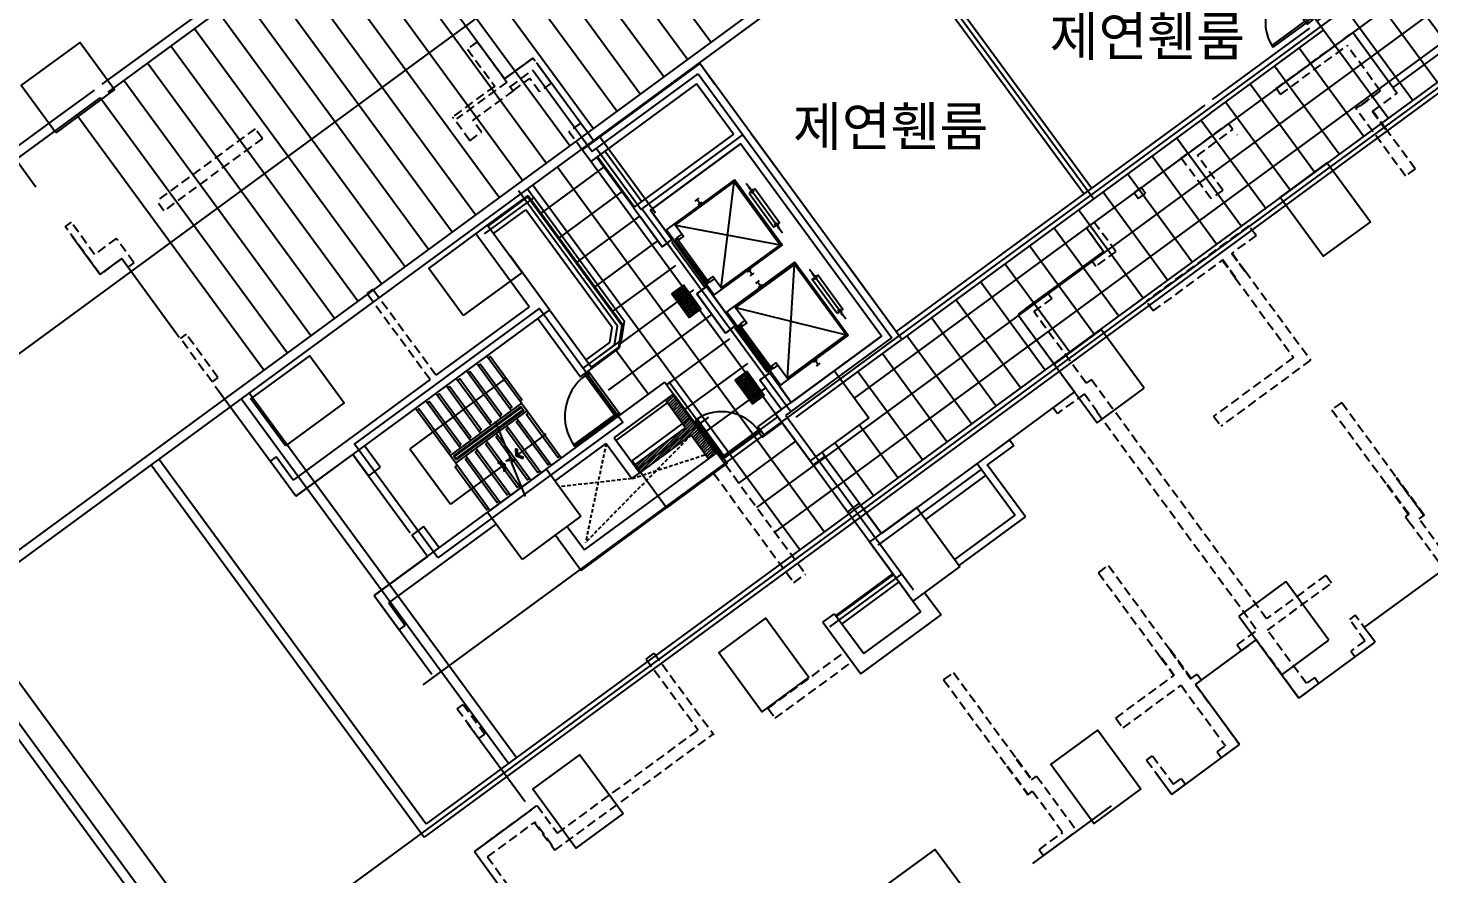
# Model space of a CAD drawing. Header units: millimetres. Extents: x 75184266 to 76346726, y -35077925 to -33679385.
# Drawn here: x 75476135 to 75504945, y -34626983 to -34609595 of the extents above; entities that cross this region are included whole.
import ezdxf
from ezdxf.enums import TextEntityAlignment as Align

# ---------------------------------------------------------------- set-up
doc = ezdxf.new("R2010")
doc.units = ezdxf.units.MM
doc.header["$LTSCALE"] = 50
doc.header["$MEASUREMENT"] = 0
doc.header["$PDMODE"] = 1
doc.header["$PDSIZE"] = -3
for name, pattern in [('HID', [2.3, 1.5, -0.8]), ('HIDDEN2', [0.1875, 0.125, -0.0625]), ('XR-지하3층$0$H', [1.3, 0.8, -0.5])]:
    doc.linetypes.add(name, pattern=pattern)
doc.layers.get('0').update_dxf_attribs({"linetype": 'CONTINUOUS'})
doc.layers.get('Defpoints').update_dxf_attribs({"color": 51, "linetype": 'CONTINUOUS'})
for name, color, linetype in [('PLAN-ALL-DOOR', 4, 'CONTINUOUS'), ('XR-지하3층$0$1712-PL$0$DOOR', 4, 'CONTINUOUS'), ('XR-지하3층$0$AA-XXXX-SYMB', 7, 'CONTINUOUS'), ('XR-지하3층$0$CON', 2, 'CONTINUOUS')]:
    doc.layers.add(name, color=color, linetype=linetype)
doc.layers.add('건축', color=8, linetype='CONTINUOUS', plot=False)
doc.styles.add('XR-지하3층$0$돋움', font='', dxfattribs={"width": 0.9})
doc.styles.add('XR-지하3층$0$맑은고딕', font='malgun.ttf')
doc.styles.get('XR-지하3층$0$돋움').set_extended_font_data('Dotum')
doc.dimstyles.new('XR-지하3층$0$20110829_평면도_면적조정$0$std_style', dxfattribs={"dimscale": 400, "dimtxt": 3, "dimasz": 1, "dimexe": 1.5, "dimexo": 2, "dimgap": 1, "dimtad": 1, "dimtoh": 1, "dimdec": 0, "dimzin": 0, "dimdsep": 46, "dimtxsty": 'XR-지하3층$0$돋움', "dimblk": 'XR-지하3층$0$20110829_평면도_면적조정$0$01420DDOT01', "dimblk1": 'XR-지하3층$0$20110829_평면도_면적조정$0$01420DDOT01', "dimblk2": 'XR-지하3층$0$20110829_평면도_면적조정$0$01420DDOT01', "dimcen": 2.5, "dimdle": 8, "dimclrd": 256, "dimclre": 256, "dimclrt": 256, "dimadec": 0, "dimazin": 0, "dimtfac": 1, "dimtdec": 0, "dimtix": 1, "dimtmove": 2, "dimatfit": 3, "dimldrblk": 'XR-지하3층$0$20110829_평면도_면적조정$0$_ClosedBlank', "dimfxl": 1, "dimtolj": 1, "dimtzin": 0, "dimlwd": -1, "dimlwe": -1, "dimarcsym": 0})

# ---------------------------------------------------------------- blocks, each defined once
blk = doc.blocks.new('XR-지하3층$0$1712-PL$0$FSD1000')
at = {"layer": 'XR-지하3층$0$1712-PL$0$DOOR', "color": 9}
for p, q in [((25, -101, 0), (865, -101, 0)), ((40, -146, 0), (850, -146, 0))]:
    blk.add_line(p, q, dxfattribs=at)
at = {"layer": 'XR-지하3층$0$1712-PL$0$DOOR', "elevation": 0}
for points in [[(25, 739), (25, -101), (70, -101), (70, 739)], [(-5, -251), (-5, -101), (25, -101), (25, -146), (40, -146), (40, -251)], [(895, -251), (895, -101), (865, -101), (865, -146), (850, -146), (850, -251)]]:
    blk.add_lwpolyline(points, close=True, dxfattribs=at)
at = {"layer": 'XR-지하3층$0$1712-PL$0$DOOR', "color": 9}
blk.add_arc((25, -101, 0), 840, 360, 86.9291, dxfattribs=at)
blk = doc.blocks.new('XR-지하3층$0$점형블럭')
at = {"layer": 'XR-지하3층$0$AA-XXXX-SYMB', "color": 9, "ltscale": 5}
for p, q in [((300, 300), (0, 300)), ((0, 300), (0, 0)), ((300, 300), (300, 0)), ((300, 0), (0, 0))]:
    blk.add_line(p, q, dxfattribs=at)
at = {"layer": 'XR-지하3층$0$AA-XXXX-SYMB', "color": 9, "ltscale": 2}
for centre in [(30, 270), (90, 270), (150, 270), (210, 270), (270, 270), (30, 210), (30, 150), (30, 90), (30, 30), (90, 210), (90, 150), (90, 90), (90, 30), (150, 210), (150, 150), (150, 90), (150, 30), (210, 210), (210, 150), (210, 90), (210, 30), (270, 210), (270, 150), (270, 90), (270, 30)]:
    blk.add_circle(centre, 20, dxfattribs=at)
blk = doc.blocks.new('XR-지하3층$0$20110829_평면도_면적조정$0$01420DDOT01')
blk.add_line((-1.5, 0), (1.5, 0))
at = {"const_width": 0.5}
blk.add_lwpolyline([(-0.25, 0, 1), (0.25, 0, 1)], format="xyb", close=True, dxfattribs=at)
blk = doc.blocks.new('*D303')
at = {"layer": 'Defpoints', "color": 0, "transparency": 16777216}
for p in [(75609424, -34600115, 0), (75615333, -34608175), (75504905, -34676743, 0)]:
    blk.add_point(p, dxfattribs=at)
at = {"layer": '건축'}
for p, q in [((75609898, -34600760), (75615688, -34608658)), ((75511137, -34684566), (75615011, -34608411)), ((75505378, -34677388), (75511169, -34685287))]:
    blk.add_line(p, q, dxfattribs=at)
at = {"layer": '건축', "xscale": 400, "yscale": 400, "zscale": 400}
for p, rotation in [((75615333, -34608175), 36.24693456144445), ((75510814, -34684803), 216.2469345614445)]:
    blk.add_blockref('XR-지하3층$0$20110829_평면도_면적조정$0$01420DDOT01', p, dxfattribs=dict(at, rotation=rotation))
at = {"layer": '건축', "insert": (75562304, -34645439), "char_height": 1800, "attachment_point": 5, "rotation": 36.2469, "style": 'XR-지하3층$0$돋움'}
blk.add_mtext('\\A1;129600', dxfattribs=at)
blk = doc.blocks.new('XR-지하3층$0$20110829_평면도_면적조정$0$_ClosedBlank')
at = {"color": 0, "linetype": 'ByBlock', "lineweight": -2}
for p, q in [((-1, 0.167), (0, 0)), ((-1, 0.167), (-1, -0.167)), ((0, 0), (-1, -0.167))]:
    blk.add_line(p, q, dxfattribs=at)
blk = doc.blocks.new('A$C5C415861-flat-1')
at = {"layer": 'PLAN-ALL-DOOR', "ltscale": 10}
for p, q in [((-546, 1036), (-546, -4)), ((-511, -4), (-511, 1036)), ((-576, -4), (-576, -104)), ((-546, -4), (-576, -4)), ((-576, -104), (-551, -104)), ((-551, -104), (-531, -74)), ((-546, -46), (-546, -4)), ((-531, -46), (-546, -46)), ((-531, -74), (-531, -46)), ((479, -74), (479, -46)), ((479, -46), (494, -46)), ((499, -104), (479, -74)), ((494, -46), (494, -4)), ((494, -4), (524, -4)), ((524, -104), (499, -104)), ((524, -4), (524, -104))]:
    blk.add_line(p, q, dxfattribs=at)
at = {"layer": 'PLAN-ALL-DOOR', "color": 8}
for p, q in [((499, -104), (-551, -104)), ((479, -46), (-531, -46)), ((494, -4), (-511, -4))]:
    blk.add_line(p, q, dxfattribs=at)
at = {"layer": 'PLAN-ALL-DOOR'}
blk.add_line((-546, -4), (-511, -4), dxfattribs=at)
at = {"layer": 'PLAN-ALL-DOOR', "color": 8, "ltscale": 10}
blk.add_arc((-546, -4), 1040, 0, 90, dxfattribs=at)
blk = doc.blocks.new('XR-지하3층$0$기둥 0620')
at = {"layer": 'XR-지하3층$0$CON', "ltscale": 0.5}
blk.add_lwpolyline([(-600, 0), (600, 0), (600, 1500), (-600, 1500)], close=True, dxfattribs=at)

msp = doc.modelspace()

# ---------------------------------------------------------------- hatches: boundary and pattern name
at = {"layer": '건축', "ltscale": 100}
h = msp.add_hatch(dxfattribs=at)
h.set_pattern_fill('NET', color=256, scale=5000, angle=90)
h.set_pattern_definition([(36.246, (75499316.6, -34604919.4), (-369.533, 504.054), []), (126.246, (75499316.6, -34604919.4), (-504.054, -369.533), [])])
h.paths.add_polyline_path([(75498606.9, -34603951.4), (75502775.7, -34609637.7), (75492896.6, -34616881.5), (75493428.4, -34617606.7), (75492218.7, -34618493.7), (75491509.1, -34617525.9), (75491630.1, -34617437.3), (75487828.3, -34612251.5), (75487706.9, -34612340.6), (75487517.4, -34612082), (75486331.9, -34612951.3), (75488347.1, -34615699.6), (75488275.5, -34616164.5), (75487725.2, -34616568), (75488399.4, -34617487.3), (75489234, -34616875.3), (75490475.8, -34618568.8), (75491844.5, -34620435.8), (75507909.7, -34608658.1), (75507930, -34608684.6), (75509659.4, -34607416.5), (75507932.8, -34605061.7), (75508452.9, -34604680.3), (75507793.6, -34603781.1), (75507273.5, -34604162.5), (75505320.5, -34601497.7), (75504017.4, -34602453.2), (75507499.6, -34607202.2), (75505201.3, -34608887.4), (75500516.8, -34602497.9)])
at = {"layer": '건축', "ltscale": 0.5}
h = msp.add_hatch(dxfattribs=at)
h.set_pattern_fill('ANSI31', color=256, scale=350, style=0)
h.set_pattern_definition([(45, (4164848.28, -390775.154), (-30.935921677, 30.935921677), [])])
h.paths.add_polyline_path([(75489771.3, -34617963.2), (75488714.9, -34618737.8), (75488602.5, -34618584.6), (75489658.9, -34617810), (75489242.1, -34617241.4), (75489395.3, -34617129.1), (75490282.3, -34618338.7), (75490129, -34618451.1)])

# ---------------------------------------------------------------- linework, layer by layer
for p, q in [((75477663.5, -34610750.6, 0), (75494527.2, -34598387, 0)), ((75477781.8, -34610911.9, 0), (75494484.2, -34598666.6, 0)), ((75497843.7, -34613005.6), (75493793.3, -34607480.9)), ((75498005, -34612887.3), (75493954.6, -34607362.6)), ((75506280.7, -34609852.2), (75484324, -34625949.4)), ((75505431.2, -34610723), (75484281, -34626228.9)), ((75500332.8, -34611180.7), (75493987.6, -34615832.6)), ((75500451.1, -34611342), (75494105.8, -34615993.9)), ((75485596.5, -34613664.8), (75486415, -34613064.6)), ((75486415, -34613064.6), (75488347.1, -34615699.6)), ((75485708.8, -34613818.1), (75486374.2, -34613330.2)), ((75488147.3, -34615748.4), (75486374.2, -34613330.2)), ((75486620, -34615568), (75487495.1, -34616761.5)), ((75488099.7, -34616057.8), (75488147.3, -34615748.4)), ((75488347.1, -34615699.6), (75488275.5, -34616164.5)), ((75498202.4, -34615792.1), (75497235.6, -34616503)), ((75499091, -34617000.6), (75498202.4, -34615792.1)), ((75487612.9, -34616414.8), (75488099.7, -34616057.8)), ((75487725.3, -34616568), (75488275.5, -34616164.5)), ((75491509.1, -34617525.9), (75492718.8, -34616639)), ((75492718.8, -34616639), (75493428.4, -34617606.7)), ((75497235.6, -34616503), (75498124.2, -34617711.5)), ((75480521.5, -34617211.1), (75486017.6, -34624707.7)), ((75480682.8, -34617092.8), (75486178.9, -34624589.5)), ((75480682.8, -34617092.8), (75484733.1, -34622617.4)), ((75498124.2, -34617711.5), (75499091, -34617000.6)), ((75491146.3, -34617792, 0), (75491509.1, -34617525.9)), ((75492218.7, -34618493.7), (75491509.1, -34617525.9)), ((75488556.5, -34618488.1), (75489766.2, -34617601.1)), ((75489766.2, -34617601.1), (75490475.8, -34618568.8)), ((75491282.3, -34617977.5, 0), (75491146.3, -34617792, 0)), ((75491282.3, -34617977.5, 0), (75491645.1, -34617711.4)), ((75493428.4, -34617606.7), (75492218.7, -34618493.7)), ((75483377.8, -34618621.1, 0), (75483055.5, -34618181.6)), ((75478666.6, -34618571), (75484281, -34626228.9)), ((75478827.9, -34618452.7), (75484324, -34625949.4)), ((75485584.7, -34619550.8), (75486794.3, -34618663.8)), ((75486794.3, -34618663.8), (75487503.9, -34619631.5)), ((75489266.1, -34619455.8), (75488556.5, -34618488.1)), ((75490475.8, -34618568.8), (75489266.1, -34619455.8)), ((75486294.3, -34620518.5), (75485584.7, -34619550.8)), ((75484593, -34620278.4), (75484270.7, -34619838.9, 0)), ((75487503.9, -34619631.5), (75486294.3, -34620518.5)), ((75484351, -34620455.8), (75484028.8, -34620016.3)), ((75501999.5, -34620970.5), (75501032.7, -34621681.4)), ((75502888.1, -34622179), (75501999.5, -34620970.5)), ((75474203.1, -34621843.3), (75488020.7, -34640690.3)), ((75474364.4, -34621725.1), (75488182, -34640572)), ((75501032.7, -34621681.4), (75501921.3, -34622889.9)), ((75501921.3, -34622889.9), (75502888.1, -34622179))]:
    msp.add_line(p, q, dxfattribs=at)
at = {"layer": '건축', "ltscale": 100}
for p, q in [((75498327.4, -34603908.7), (75451179.2, -34638475.3)), ((75498607, -34603951.7), (75451297.4, -34638636.6)), ((75512674.7, -34605288.5), (75480081, -34629184.1)), ((75498042.6, -34613107.8), (75493693.6, -34607175.8)), ((75474649.4, -34621268.2), (75488611.7, -34640312.5))]:
    msp.add_line(p, q, dxfattribs=at)
at = {"layer": '건축', "ltscale": 1000}
for p, q in [((75490177.4, -34609887.7), (75486332.3, -34604643.1)), ((75489693.6, -34610242.5), (75485848.5, -34604997.8)), ((75489209.7, -34610597.2), (75485364.6, -34605352.6)), ((75488725.8, -34610952), (75484880.7, -34605707.4)), ((75488241.9, -34611306.8), (75484396.8, -34606062.1)), ((75487758, -34611661.5), (75483912.9, -34606416.9)), ((75487274.1, -34612016.3), (75483429, -34606771.6)), ((75486790.2, -34612371), (75482945.1, -34607126.4)), ((75486306.4, -34612725.8), (75482461.3, -34607481.2)), ((75485822.5, -34613080.6), (75481977.4, -34607835.9)), ((75485338.6, -34613435.3), (75481493.5, -34608190.7)), ((75484854.7, -34613790.1), (75481009.6, -34608545.4)), ((75484370.8, -34614144.8), (75480525.7, -34608900.2)), ((75483886.9, -34614499.6), (75480041.8, -34609255)), ((75502775.7, -34609637.7, 0), (75502599.3, -34609397.1, 0)), ((75483403, -34614854.4), (75479557.9, -34609609.7)), ((75500451.1, -34611342), (75502775.7, -34609637.7)), ((75500494.1, -34611062.4), (75502496.2, -34609594.7)), ((75482919.2, -34615209.1), (75479074.1, -34609964.5)), ((75482435.3, -34615563.9), (75478590.2, -34610319.2)), ((75476719.4, -34611442.8), (75477502.2, -34610868.9)), ((75481951.4, -34615918.6), (75478106.3, -34610674)), ((75476837.6, -34611604.1), (75477620.5, -34611030.2)), ((75481467.5, -34616273.4), (75477622.4, -34611028.8)), ((75453264, -34628639.1), (75476719.2, -34611442.9)), ((75480983.6, -34616628.2), (75477138.5, -34611383.5)), ((75453543.5, -34628682.2), (75476837.5, -34611604.2))]:
    msp.add_line(p, q, dxfattribs=at)
at = {"layer": '건축', "linetype": 'HIDDEN2', "ltscale": 30}
for p, q in [((75501803, -34610839.8), (75503375.5, -34609686.7)), ((75485374.4, -34609878.2), (75485172.8, -34610026)), ((75485172.8, -34610026), (75485731.6, -34610788.1)), ((75486051.5, -34610801.6), (75486515.2, -34610461.6)), ((75485731.6, -34610788.1), (75484864.7, -34611423.8)), ((75485980.5, -34610704.8), (75484948.3, -34611461.7)), ((75486110.6, -34610882.2), (75485284, -34611488.3)), ((75501891.7, -34610960.8), (75501803, -34610839.8)), ((75503792.1, -34611303.3), (75504292.1, -34610936.7)), ((75485221.3, -34611910.1), (75484864.7, -34611423.8)), ((75485463.2, -34611732.8), (75485284, -34611488.3)), ((75480806.8, -34611664.9), (75478782.7, -34613149.2)), ((75480954.7, -34611866.6), (75480806.8, -34611664.9)), ((75487499.5, -34611550.3), (75487257.5, -34611727.7)), ((75500907.8, -34611682.2), (75500819.1, -34611561.2)), ((75480954.7, -34611866.6), (75478930.5, -34613350.8)), ((75498883.7, -34612980.4), (75499028.8, -34612873.9)), ((75499117.5, -34612994.9), (75499028.8, -34612873.9)), ((75498883.7, -34612980.4), (75498972.4, -34613101.3)), ((75498972.4, -34613101.3), (75499117.5, -34612994.9)), ((75477019.9, -34613586.1), (75476898.9, -34613674.8)), ((75477620.3, -34614658.7), (75476898.9, -34613674.8)), ((75477504.7, -34614247.4), (75477019.9, -34613586.1)), ((75498061.1, -34613583.5), (75498149.8, -34613704.5)), ((75501240.5, -34613657.9), (75499127.6, -34615207.1)), ((75477948.3, -34613922.2), (75477504.7, -34614247.4)), ((75478311.9, -34614418.1), (75477948.3, -34613922.2)), ((75501388.3, -34613859.5), (75500888.3, -34614226.1)), ((75478063.8, -34614333.5), (75477620.3, -34614658.7)), ((75478191, -34614506.8), (75478063.8, -34614333.5)), ((75498254.6, -34614185.7), (75498004.6, -34614369)), ((75498004.6, -34614369), (75498093.3, -34614489.9)), ((75478311.9, -34614418.1), (75478191, -34614506.8)), ((75483225.3, -34614963.3), (75483104.4, -34615052)), ((75484523.3, -34616733.4), (75483225.3, -34614963.3)), ((75484402.3, -34616822.1), (75483104.4, -34615052)), ((75497101.4, -34615031.2), (75496488.5, -34615480.6)), ((75497101.4, -34615031.2), (75497190.1, -34615152.2)), ((75496488.5, -34615480.6), (75497656.4, -34617073.4)), ((75479388.1, -34615885.9), (75479267.2, -34615974.6)), ((75479920.6, -34616865.7), (75479267.2, -34615974.6)), ((75480041.5, -34616777), (75479388.1, -34615885.9)), ((75502161.3, -34616368), (75500516.1, -34617574.3)), ((75502510.7, -34616421.8), (75500664, -34617775.9)), ((75480041.5, -34616777), (75479920.6, -34616865.7)), ((75498003.1, -34616819.1), (75497898.3, -34616896)), ((75498003.1, -34616819.1), (75501607.2, -34621734.3)), ((75497656.4, -34617073.4), (75497218.9, -34617394.1)), ((75497858, -34617111.5), (75497307.6, -34617515.1)), ((75497858, -34617111.5), (75498124.1, -34617474.4)), ((75497218.9, -34617394.1), (75497307.6, -34617515.1)), ((75498116, -34617480.3), (75498124.1, -34617474.4)), ((75498116, -34617480.3), (75501409.6, -34621972.2)), ((75502947.7, -34617440.6), (75504083, -34618988.9)), ((75503149.3, -34617292.7), (75504284.7, -34618841.1)), ((75490475.8, -34618568.8), (75492125.6, -34620818.8)), ((75490233.9, -34618746.2), (75491883.6, -34620996.2)), ((75504462, -34619641.1), (75504580.3, -34619802.3)), ((75505473.2, -34621020.1), (75504580.3, -34619802.3)), ((75505545.8, -34620780.8), (75504741.6, -34619684.1)), ((75498150.2, -34620790.9), (75498351.8, -34620643.1)), ((75491883.6, -34620996.2), (75492125.6, -34620818.8)), ((75498150.2, -34620790.9), (75499433.4, -34622540.9)), ((75502824.9, -34620841.4), (75501607.2, -34621734.3)), ((75503428.1, -34621664), (75503307.1, -34621752.7)), ((75500998.4, -34622273.8), (75501409.6, -34621972.2)), ((75501087.1, -34622394.7), (75501393.5, -34622170)), ((75489009.8, -34622446.2), (75490239.7, -34624123.6)), ((75491353.7, -34623579.6), (75492930.3, -34622423.6)), ((75500998.4, -34622273.8), (75501087.1, -34622394.7)), ((75503336.1, -34622401.1), (75503424.8, -34622522)), ((75503424.8, -34622522), (75503836.1, -34622220.4)), ((75488848.5, -34622564.5), (75489918.8, -34624024.1)), ((75491501.5, -34623781.2), (75493078.1, -34622625.2)), ((75499433.4, -34622540.9), (75499441.4, -34622535)), ((75499433.4, -34622540.9), (75499699.5, -34622903.8)), ((75499441.4, -34622535), (75499707.5, -34622897.9)), ((75494964.3, -34622990.6), (75495165.9, -34622842.8)), ((75494964.3, -34622990.6), (75496271.1, -34624772.8)), ((75495165.9, -34622842.8), (75496472.7, -34624625)), ((75498505.9, -34623778.9), (75499707.5, -34622897.9)), ((75500143.5, -34623086.6), (75500264.5, -34622997.9)), ((75500175.8, -34622876.9), (75500264.5, -34622997.9)), ((75502594.2, -34622945.1), (75502682.9, -34623066)), ((75498653.8, -34623980.5), (75499847.3, -34623105.4)), ((75499847.3, -34623105.4), (75500760.9, -34624351.3)), ((75500143.5, -34623086.6), (75501051.2, -34624324.5)), ((75502271.6, -34623367.6), (75502682.9, -34623066)), ((75484963.2, -34623590.6), (75485084.2, -34623501.9)), ((75484963.2, -34623590.6), (75485406.7, -34624195.4)), ((75485084.2, -34623501.9), (75485527.6, -34624106.7)), ((75491353.7, -34623579.6), (75491501.5, -34623781.2)), ((75498505.9, -34623778.9), (75498653.8, -34623980.5)), ((75485406.7, -34624195.4), (75485527.6, -34624106.7)), ((75486969.9, -34626496.4), (75490227.9, -34624107.5)), ((75487023.7, -34626147), (75489918.8, -34624024.1)), ((75500591.5, -34624475.5), (75500760.9, -34624351.3)), ((75500591.5, -34624475.5), (75500680.2, -34624596.5)), ((75500680.2, -34624596.5), (75501051.2, -34624324.5)), ((75496271.1, -34624772.8), (75496279.1, -34624766.9)), ((75496271.1, -34624772.8), (75496696.8, -34625353.5)), ((75496279.1, -34624766.9), (75496704.9, -34625347.6)), ((75496472.7, -34624625), (75496464.6, -34624630.9)), ((75496464.6, -34624630.9), (75496772.1, -34625050.3)), ((75496472.7, -34624625), (75496780.2, -34625044.4)), ((75499138.7, -34624641.8), (75499259.6, -34624553.1)), ((75499138.7, -34624641.8), (75499656.1, -34625347.5)), ((75499259.6, -34624553.1), (75499688.3, -34625137.8)), ((75496772.1, -34625050.3), (75496876.9, -34624973.4)), ((75496876.9, -34624973.4), (75497704.8, -34626102.4)), ((75499688.3, -34625137.8), (75499849.6, -34625019.5)), ((75499849.6, -34625019.5), (75499938.3, -34625140.5)), ((75496696.8, -34625353.5), (75496704.9, -34625347.6)), ((75496704.9, -34625347.6), (75496793.6, -34625282.5)), ((75496793.6, -34625282.5), (75497414.5, -34626129.3)), ((75499656.1, -34625347.5), (75499938.3, -34625140.5)), ((75485313.6, -34626520.5), (75486603.9, -34625574.4)), ((75486603.9, -34625574.4), (75487023.7, -34626147)), ((75485582.3, -34626633.4), (75486550.1, -34625923.8)), ((75496930.6, -34626484.1), (75497414.5, -34626129.3)), ((75497019.3, -34626605), (75497704.8, -34626102.4)), ((75486904.9, -34626407.7), (75486969.9, -34626496.4)), ((75496930.6, -34626484.1), (75497019.3, -34626605)), ((75485313.6, -34626520.5), (75486496.2, -34628133.4, 0)), ((75485582.3, -34626633.4), (75486617.2, -34628044.7, 0))]:
    msp.add_line(p, q, dxfattribs=at)
at = {"layer": '건축'}
for p, q in [((75489948.9, -34610324.7), (75487529.5, -34612098.6)), ((75494105.8, -34615993.9), (75489948.9, -34610324.7)), ((75486515.2, -34610461.6), (75487739.2, -34612130.9)), ((75487739.2, -34612130.9), (75489916.6, -34610534.3)), ((75489884.3, -34610744), (75487706.9, -34612340.6)), ((75488934.2, -34613337.9), (75490789, -34611977.8)), ((75488257.7, -34615721.4), (75486220.6, -34612943.3)), ((75490391, -34614935.7), (75490654.6, -34612758.4)), ((75490904.3, -34612786.1), (75491649.4, -34613802.2)), ((75490958.1, -34612901.7), (75490998.4, -34612872.2)), ((75485525.8, -34613822.1), (75486534.5, -34613082.4)), ((75485584.7, -34613648.7), (75486419.3, -34613036.7)), ((75486419.3, -34613036.7), (75488368.1, -34615694.4)), ((75489857.3, -34613150.8), (75489937.9, -34613091.7)), ((75489897.6, -34613121.3), (75489956.8, -34613201.9)), ((75489916.4, -34613231.5), (75489997.1, -34613172.4)), ((75489176.1, -34614090.5), (75488732.6, -34613485.7)), ((75489377.7, -34613942.7), (75488934.2, -34613337.9)), ((75489444.9, -34613645.4), (75491600.7, -34614048.7)), ((75491555.3, -34613716.2), (75491595.6, -34613686.7)), ((75489176.1, -34614090.5), (75489377.7, -34613942.7)), ((75490927.6, -34614610.5), (75491008.2, -34614551.4)), ((75491027, -34614661.6), (75490967.9, -34614580.9)), ((75490986.7, -34614691.1), (75491067.4, -34614632)), ((75491751.1, -34616790.5), (75491896.4, -34614452)), ((75492950.3, -34615576.4), (75492205.2, -34614560.3)), ((75492259, -34614675.9), (75492299.3, -34614646.3)), ((75489885.7, -34615058.3), (75490087.3, -34614910.4)), ((75491099.1, -34614844.4), (75491179.7, -34614785.2)), ((75491139.4, -34614814.8), (75491198.5, -34614895.4)), ((75491158.2, -34614925), (75491238.9, -34614865.9)), ((75486861.9, -34615390.6), (75481644.3, -34619216.4)), ((75486442.6, -34615326.1), (75484523.3, -34616733.4)), ((75490686.7, -34615338.9), (75492960.7, -34615903.5)), ((75492856.2, -34615490.4), (75492896.5, -34615460.8)), ((75486620, -34615568), (75487495.1, -34616761.5)), ((75488368.1, -34615694.4), (75488294, -34616175.7)), ((75490477, -34615864.7), (75490678.6, -34615716.9)), ((75492896.2, -34616880.9), (75494105.8, -34615993.9)), ((75487737.1, -34616584.1), (75488294, -34616175.7)), ((75492287.6, -34616465.3), (75492368.3, -34616406.2)), ((75491186.6, -34616832.4), (75491388.2, -34616684.6)), ((75491831.7, -34617289.4), (75491388.2, -34616684.6)), ((75492387.1, -34616516.4), (75492327.9, -34616435.7)), ((75492346.8, -34616545.9), (75492427.4, -34616486.8)), ((75484402.3, -34616822.1), (75481587.8, -34618885.8)), ((75483254.3, -34621260), (75489234, -34616875.3)), ((75489234, -34616875.3), (75489411.4, -34617117.3)), ((75491630.1, -34617437.3), (75491186.6, -34616832.4)), ((75488185.6, -34618016.1), (75489411.4, -34617117.3)), ((75486281.2, -34617304.4), (75484813.5, -34618380.6)), ((75484931.8, -34618541.9), (75486399.5, -34617465.7)), ((75486281.2, -34617304.4), (75486399.5, -34617465.7)), ((75488230, -34618076.5), (75489286.4, -34617301.9)), ((75491718.8, -34617558.2), (75494347.2, -34621142.8)), ((75486971.9, -34618906), (75488024.3, -34618134.3)), ((75488024.3, -34618134.3), (75488553.6, -34618856.1)), ((75488185.6, -34618016.1), (75488714.9, -34618737.8)), ((75496315.7, -34618056.4), (75495652.4, -34618542.8)), ((75496315.7, -34618056.4), (75496404.4, -34618177.4)), ((75481236, -34618406), (75481115, -34618494.7)), ((75481587.8, -34618885.8), (75481236, -34618406)), ((75487576.7, -34620322.6), (75490298.4, -34618326.9)), ((75492519.8, -34618396.9), (75492277.8, -34618574.3)), ((75492519.8, -34618396.9), (75492460.6, -34618316.3)), ((75496404.4, -34618177.4), (75495862, -34618575.1)), ((75481644.3, -34619216.4), (75481115, -34618494.7)), ((75483377.8, -34618621.1, 0), (75483135.9, -34618798.5, 0)), ((75495652.4, -34618542.8), (75496435.9, -34619611.3)), ((75496645.5, -34619643.6), (75495862, -34618575.1)), ((75487512.1, -34620741.9), (75490233.9, -34618746.2)), ((75488553.6, -34618856.1), (75488714.9, -34618737.8)), ((75483552.6, -34621413.2), (75485762.3, -34619793)), ((75484270.7, -34619838.9, 0), (75484028.8, -34620016.3, 0)), ((75487221.7, -34619838.5), (75487576.7, -34620322.6)), ((75495194, -34620521.9), (75496435.9, -34619611.3)), ((75495282.7, -34620642.9), (75496645.5, -34619643.6)), ((75486979.7, -34620015.9), (75487512.1, -34620741.9)), ((75483254.3, -34621260), (75483768.7, -34621961.6)), ((75494226.2, -34621231.5), (75494492.3, -34621594.4)), ((75494571.6, -34621195.3), (75494911.7, -34621659)), ((75483552.6, -34621413.2), (75483889.7, -34621872.9)), ((75493323, -34622451.8), (75494492.3, -34621594.4)), ((75483768.7, -34621961.6), (75483889.7, -34621872.9)), ((75492480.9, -34621810.7), (75492722.8, -34621633.3)), ((75492480.9, -34621810.7), (75493258.5, -34622871.2)), ((75492722.8, -34621633.3), (75493323, -34622451.8)), ((75493258.5, -34622871.2), (75494911.7, -34621659)), ((75488848.5, -34622564.5), (75489009.8, -34622446.2))]:
    msp.add_line(p, q, dxfattribs=at)
at = {"layer": '건축', "ltscale": 3}
for p, q in [((75489658.9, -34617810), (75489242.1, -34617241.4)), ((75490282.3, -34618338.7), (75489395.3, -34617129.1)), ((75488602.5, -34618584.6), (75489658.9, -34617810)), ((75488714.9, -34618737.8), (75489771.3, -34617963.2)), ((75490129, -34618451.1), (75489771.3, -34617963.2))]:
    msp.add_line(p, q, dxfattribs=at)
at = {"layer": '건축', "linetype": 'HID'}
for p, q in [((75489771.3, -34617963.2), (75487600.3, -34620168.9)), ((75488024.3, -34618134.3), (75487600.3, -34620168.9)), ((75488553.6, -34618856.1), (75490064, -34618362.4)), ((75488553.6, -34618856.1), (75487059.1, -34619024.9))]:
    msp.add_line(p, q, dxfattribs=at)
at = {"layer": '건축', "linetype": 'XR-지하3층$0$H', "ltscale": 50}
for points in [[(75508202.2, -34599011.3), (75501541, -34603895.6), (75505771.9, -34609665.6), (75504203.4, -34610815.7), (75503375.5, -34609686.7), (75497899.8, -34613701.8), (75498254.6, -34614185.7), (75496488.5, -34615480.6), (75497656.4, -34617073.4), (75493684.7, -34619985.6), (75491928.4, -34617590.5), (75494105.8, -34615993.9), (75489948.9, -34610324.7), (75487771.5, -34611921.2), (75486517.9, -34610211.6), (75485933.2, -34610640.3), (75484712.1, -34608975), (75485780.7, -34608191.5), (75481132.9, -34601852.9), (75480165.2, -34602562.5), (75477853.1, -34599409.3), (75471466.1, -34604092.6)], [(75471272.5, -34606001.6), (75477620.3, -34614658.7), (75478063.8, -34614333.5), (75481644.3, -34619216.4), (75482813.6, -34618359), (75484351, -34620455.8), (75483254.3, -34621260), (75486482.9, -34625663.1), (75485313.6, -34626520.5), (75489331.6, -34632000.3)], [(75494180.7, -34628686.5), (75499333.8, -34624907.9), (75499656.1, -34625347.5), (75501051.2, -34624324.5), (75500143.5, -34623086.6), (75501393.5, -34622170), (75502271.6, -34623367.6), (75503836.1, -34622220.4), (75503614.4, -34621918), (75505243.4, -34620723.6), (75505473.2, -34621020.1), (75509811.8, -34617838.8), (75509486.6, -34617395.2), (75518930, -34610470.9), (75519225.6, -34610874.1), (75523806.2, -34607515.4), (75523658.4, -34607313.8), (75525448.7, -34606001.1)]]:
    msp.add_lwpolyline(points, dxfattribs=at)
at = {"layer": '건축', "ltscale": 0.5}
for points in [[(75457045.7, -34630144.4), (75496405.8, -34601287.6)], [(75490641.2, -34611776.2), (75489884.3, -34610744)], [(75486861.9, -34615390.6), (75487737.1, -34616584.1)], [(75490298.4, -34618326.9), (75489411.4, -34617117.3)], [(75483135.9, -34618798.5), (75482813.6, -34618359)], [(75495652.4, -34618542.8), (75493684.7, -34619985.6)], [(75495652.4, -34618542.8), (75493684.7, -34619985.6)], [(75495829.8, -34618784.7), (75494587.8, -34619695.4)], [(75495829.8, -34618784.7), (75494587.8, -34619695.4)]]:
    msp.add_lwpolyline(points, dxfattribs=at)
at = {"layer": '건축', "ltscale": 100}
for points in [[(75484263.8, -34623094.3), (75504920.9, -34607949.5)], [(75489039.1, -34613399.6), (75487895.1, -34611839.4)], [(75487579, -34616566.2), (75488339.4, -34616008.6), (75488399, -34615621.4), (75488375.8, -34615589.7), (75486655.8, -34613244.1), (75486407.1, -34612904.8)], [(75489619.6, -34614881.5), (75489974.5, -34615365.3)], [(75490920.5, -34616655.6), (75491275.4, -34617139.4)], [(75490457.8, -34618429.2), (75489313.8, -34616869)], [(75490126.3, -34617593.9), (75488649.2, -34618676.9)]]:
    msp.add_lwpolyline(points, dxfattribs=at)
at = {"layer": '건축', "linetype": 'HIDDEN2', "ltscale": 30}
for points in [[(75504203.4, -34610815.7), (75503375.5, -34609686.7)], [(75485374.4, -34609878.2), (75486110.6, -34610882.2)], [(75501891.7, -34610960.8), (75503262.6, -34609955.5)], [(75503942.6, -34610882.9), (75503262.6, -34609955.5)], [(75485933.2, -34610640.3), (75486517.9, -34610211.6)], [(75486896.3, -34610727.7), (75486517.9, -34610211.6)], [(75486110.6, -34610882.2), (75486453.3, -34610630.9)], [(75486654.4, -34610905.1), (75486453.3, -34610630.9)], [(75486896.3, -34610727.7), (75486654.4, -34610905.1)], [(75486896.3, -34610727.7), (75486654.4, -34610905.1)], [(75503531.4, -34611184.5), (75503537.3, -34611192.6), (75503948.6, -34610891), (75503942.6, -34610882.9)], [(75504203.4, -34610815.7), (75504292.1, -34610936.7)], [(75503442.6, -34611249.6), (75503531.4, -34611184.5)], [(75504459.7, -34612636.6), (75503442.6, -34611249.6)], [(75504058.2, -34611666.2), (75504050.1, -34611672.1), (75503784, -34611309.2), (75503792.1, -34611303.3)], [(75485221.3, -34611910.1), (75485463.2, -34611732.8)], [(75487499.5, -34611550.3), (75487257.5, -34611727.7)], [(75487529.5, -34612098.6), (75487257.5, -34611727.7)], [(75487771.5, -34611921.2), (75487499.5, -34611550.3)], [(75500460.5, -34613101.4), (75499851.4, -34612270.8), (75500819.1, -34611561.2)], [(75500182, -34612214.4), (75500907.8, -34611682.2)], [(75500992.8, -34611781.1), (75501001.6, -34611793.2)], [(75504661.3, -34612488.8), (75504058.2, -34611666.2)], [(75500702.4, -34612924), (75500182, -34612214.4)], [(75504661.3, -34612488.8), (75504459.7, -34612636.6)], [(75500702.4, -34612924), (75500460.5, -34613101.4)], [(75478930.5, -34613350.8), (75478782.7, -34613149.2)], [(75498061.1, -34613583.5), (75497899.8, -34613701.8)], [(75498254.6, -34614185.7), (75497899.8, -34613701.8)], [(75498504.6, -34614188.4), (75498149.8, -34613704.5)], [(75501388.3, -34613859.5), (75501240.5, -34613657.9)], [(75498504.6, -34614188.4), (75498093.3, -34614489.9)], [(75499275.5, -34615408.8), (75500702.8, -34614362.1), (75500968.9, -34614725), (75500960.9, -34614730.9), (75502161.3, -34616368)], [(75500896.4, -34614220.2), (75500888.3, -34614226.1), (75501154.4, -34614589), (75501162.5, -34614583.1), (75502510.7, -34616421.8)], [(75497190.1, -34615152.2), (75496819.1, -34615424.2)], [(75499275.5, -34615408.8), (75499127.6, -34615207.1)], [(75497898.3, -34616896), (75496819.1, -34615424.2)], [(75503149.3, -34617292.7), (75502947.7, -34617440.6)], [(75500516.1, -34617574.3), (75500664, -34617775.9)], [(75504526.5, -34619593.8), (75504534.6, -34619587.8), (75504091.1, -34618983), (75504083, -34618988.9)], [(75504846.4, -34619607.2), (75504838.3, -34619613.1), (75504276.6, -34618847), (75504284.7, -34618841.1)], [(75504462, -34619641.1), (75504526.5, -34619593.8)], [(75504741.6, -34619684.1), (75504838.3, -34619613.1)], [(75498351.8, -34620643.1), (75499635, -34622393.1), (75499626.9, -34622399), (75500046.8, -34622971.5), (75500175.8, -34622876.9)], [(75502594.2, -34622945.1), (75502424.8, -34623069.2), (75501620.7, -34621972.5), (75502943.2, -34621002.7)], [(75502943.2, -34621002.7), (75502824.9, -34620841.4)], [(75503626.4, -34622188.2), (75503307.1, -34621752.7)], [(75503836.1, -34622220.4), (75503428.1, -34621664)], [(75502271.6, -34623367.6), (75501393.5, -34622170)], [(75503626.4, -34622188.2), (75503336.1, -34622401.1)], [(75486904.9, -34626407.7), (75486912.9, -34626401.8), (75486558.1, -34625917.9), (75486550.1, -34625923.8)], [(75486969.9, -34626496.4), (75486978, -34626490.5)]]:
    msp.add_lwpolyline(points, dxfattribs=at)
at = {"layer": '건축'}
for points in [[(75489916.6, -34610534.3), (75493896.2, -34615961.7)], [(75490641.2, -34611776.2), (75488584.8, -34613284.1), (75489176.1, -34614090.5)], [(75488743.4, -34613322.8), (75490836.1, -34611788.3)], [(75487823.9, -34612068.8), (75488743.4, -34613322.8)], [(75491388.2, -34616684.6), (75491831.7, -34617289.4), (75493686.5, -34615929.4), (75490789, -34611977.8), (75488934.2, -34613337.9), (75489377.7, -34613942.7)], [(75487706.9, -34612340.6), (75487529.5, -34612098.6)], [(75488584.8, -34613284.1), (75487827.9, -34612251.9)], [(75488600.9, -34613272.3), (75487844, -34612240)], [(75488754.1, -34613159.9), (75487997.3, -34612127.7)], [(75489580.9, -34613830.9), (75489484.2, -34613901.9), (75489519.6, -34613950.2), (75489616.4, -34613879.3), (75489444.9, -34613645.4), (75490654.6, -34612758.4), (75491600.7, -34614048.7), (75490391, -34614935.7), (75490219.6, -34614701.8), (75490122.8, -34614772.8), (75490158.3, -34614821.2), (75490255, -34614750.2)], [(75491819.6, -34617484.3), (75488759.5, -34613311)], [(75486442.6, -34615326.1), (75485342.7, -34613826.1)], [(75489377.7, -34613942.7), (75489176.1, -34614090.5)], [(75486861.9, -34615390.6), (75486047.6, -34614280)], [(75491555.9, -34616524.4), (75491459.2, -34616595.4), (75491423.7, -34616547), (75491520.5, -34616476), (75491751.1, -34616790.5), (75492960.7, -34615903.5), (75491896.4, -34614452), (75490686.7, -34615338.9), (75490917.3, -34615653.4), (75490820.5, -34615724.4), (75490785.1, -34615676), (75490881.8, -34615605.1)], [(75490087.3, -34614910.4), (75489885.7, -34615058.3)], [(75490678.6, -34615716.9), (75490087.3, -34614910.4)], [(75490087.3, -34614910.4), (75490678.6, -34615716.9)], [(75489885.7, -34615058.3), (75490477, -34615864.7)], [(75490477, -34615864.7), (75489885.7, -34615058.3)], [(75487554, -34616588.2), (75488196.9, -34616116.8), (75488257.7, -34615721.4)], [(75490678.6, -34615716.9), (75490477, -34615864.7)], [(75491718.8, -34617558.2), (75493896.2, -34615961.7)], [(75493686.5, -34615929.4), (75491831.7, -34617289.4)], [(75486281.2, -34617304.4), (75485571.6, -34616336.7)], [(75486251.6, -34617264.1), (75486292, -34617234.5), (75485641.5, -34616347.5), (75485601.2, -34616377)], [(75485861.9, -34617611.9), (75485152.3, -34616644.2)], [(75485832.3, -34617571.6), (75485872.6, -34617542), (75485222.2, -34616655), (75485181.8, -34616684.5)], [(75486071.5, -34617458.2), (75485362, -34616490.5)], [(75486042, -34617417.9), (75486082.3, -34617388.3), (75485431.8, -34616501.2), (75485391.5, -34616530.8)], [(75487495.1, -34616761.5), (75487737.1, -34616584.1)], [(75491388.2, -34616684.6), (75491186.6, -34616832.4)], [(75485926.4, -34616820.6), (75483986.9, -34618242.7)], [(75485442.5, -34617919.4), (75484732.9, -34616951.7)], [(75485412.9, -34617879.1), (75485453.3, -34617849.5), (75484802.8, -34616962.4), (75484762.5, -34616992)], [(75485652.2, -34617765.7), (75484942.6, -34616797.9)], [(75485622.6, -34617725.3), (75485662.9, -34617695.8), (75485012.5, -34616808.7), (75484972.2, -34616838.3)], [(75485023.2, -34618226.9), (75484313.6, -34617259.2)], [(75484993.6, -34618186.6), (75485033.9, -34618157), (75484383.5, -34617269.9), (75484343.1, -34617299.5)], [(75485232.8, -34618073.2), (75484523.3, -34617105.4)], [(75485203.3, -34618032.8), (75485243.6, -34618003.3), (75484593.1, -34617116.2), (75484552.8, -34617145.7)], [(75484813.5, -34618380.6), (75484103.9, -34617412.9)], [(75484783.9, -34618340.3), (75484824.2, -34618310.8), (75484173.8, -34617423.7), (75484133.5, -34617453.2)], [(75486270.5, -34617374.3), (75484883.4, -34618391.4)], [(75484898.2, -34618411.6), (75486285.2, -34617394.5)], [(75486314.8, -34617434.8), (75484927.7, -34618451.9)], [(75486329.6, -34617455), (75484942.5, -34618472)], [(75486115.9, -34617518.7), (75486101.1, -34617498.5)], [(75486145.4, -34617559), (75486160.2, -34617579.1)], [(75486270.5, -34617374.3), (75486329.6, -34617455)], [(75486429, -34617506), (75486388.7, -34617535.6), (75487039.2, -34618422.7), (75487079.5, -34618393.1)], [(75486399.5, -34617465.7), (75487109.1, -34618433.5)], [(75491630.1, -34617437.3), (75491509.1, -34617525.9), (75492277.8, -34618574.3)], [(75485696.5, -34617826.1), (75485681.8, -34617806)], [(75485739.1, -34617673), (75486048.5, -34618433.4), (75485971.2, -34618490.1), (75486144.9, -34618461.1), (75486067.6, -34618517.7), (75486361.3, -34619223.5)], [(75485906.2, -34617672.4), (75485891.4, -34617652.2)], [(75485935.8, -34617712.7), (75485950.6, -34617732.9)], [(75486009.7, -34617813.5), (75485969.4, -34617843.1), (75486619.8, -34618730.2), (75486660.1, -34618700.6)], [(75485980.1, -34617773.2), (75486689.7, -34618740.9)], [(75486219.4, -34617659.8), (75486179, -34617689.4), (75486829.5, -34618576.4), (75486869.8, -34618546.9)], [(75486189.8, -34617619.5), (75486899.4, -34618587.2)], [(75485277.2, -34618133.6), (75485262.4, -34618113.5)], [(75485486.9, -34617979.9), (75485472.1, -34617959.7)], [(75485516.4, -34618020.2), (75485531.2, -34618040.4)], [(75485590.3, -34618121), (75485550, -34618150.6), (75486200.5, -34619037.7), (75486240.8, -34619008.1)], [(75485560.8, -34618080.7), (75486270.4, -34619048.4)], [(75485726.1, -34617866.5), (75485740.9, -34617886.6)], [(75485800, -34617967.3), (75485759.7, -34617996.8), (75486410.1, -34618883.9), (75486450.5, -34618854.4)], [(75485770.4, -34617927), (75486480, -34618894.7)], [(75486761.7, -34617959.7), (75486173, -34618391.3)], [(75483986.9, -34618242.7), (75484822.2, -34619381.8)], [(75484931.8, -34618541.9), (75484813.5, -34618380.6)], [(75484902.2, -34618501.6), (75484843.1, -34618421)], [(75484942.5, -34618472), (75484883.4, -34618391.4)], [(75485067.5, -34618287.4), (75485052.7, -34618267.2)], [(75485097.1, -34618327.7), (75485111.9, -34618347.9)], [(75485171, -34618428.5), (75485130.7, -34618458.1), (75485781.1, -34619345.2), (75485821.4, -34619315.6)], [(75485141.4, -34618388.2), (75485851, -34619355.9)], [(75485306.8, -34618174), (75485321.5, -34618194.1)], [(75485380.7, -34618274.8), (75485340.3, -34618304.3), (75485990.8, -34619191.4), (75486031.1, -34619161.8)], [(75485351.1, -34618234.4), (75486060.7, -34619202.2)], [(75486173, -34618391.3), (75486166.1, -34618247.8), (75486191.6, -34618248.4), (75486199.2, -34618372.1)], [(75486173, -34618391.3), (75486307.7, -34618441.1), (75486314.9, -34618416.5), (75486199.2, -34618372.1)], [(75492519.8, -34618396.9), (75492277.8, -34618574.3)], [(75485943.9, -34618559.3), (75484822.2, -34619381.8)], [(75484961.3, -34618582.2), (75484921, -34618611.8), (75485571.4, -34619498.9), (75485611.8, -34619469.3)], [(75484931.8, -34618541.9), (75485641.3, -34619509.7)], [(75485943.9, -34618559.3), (75485809.1, -34618509.6), (75485801.9, -34618534.1), (75485917.6, -34618578.6)], [(75485943.9, -34618559.3), (75485950.8, -34618702.8), (75485925.2, -34618702.2), (75485917.6, -34618578.6)], [(75495741.1, -34618663.8), (75493612.1, -34620224.8)], [(75493229.3, -34619364.6), (75492987.4, -34619542)], [(75493229.3, -34619364.6), (75492987.4, -34619542)], [(75494226.2, -34621231.5), (75492987.4, -34619542)], [(75493229.3, -34619364.6), (75493684.7, -34619985.6)], [(75494104.8, -34620812.2), (75492616.9, -34621903.2)], [(75492752.4, -34621673.6), (75493921.7, -34620816.2)], [(75492764.2, -34621689.8), (75493933.5, -34620832.3)], [(75492876.5, -34621843), (75494045.9, -34620985.6)]]:
    msp.add_lwpolyline(points, dxfattribs=at)
at = {"layer": '건축', "linetype": 'HIDDEN2', "ltscale": 30}
for points in [[(75503531.4, -34611184.5), (75503537.3, -34611192.6), (75503948.6, -34610891), (75503942.6, -34610882.9)], [(75504050.1, -34611672.1), (75504058.2, -34611666.2), (75503792.1, -34611303.3), (75503784, -34611309.2)], [(75500960.9, -34614730.9), (75500968.9, -34614725), (75500702.8, -34614362.1), (75500694.8, -34614368)], [(75501162.5, -34614583.1), (75501154.4, -34614589), (75500888.3, -34614226.1), (75500896.4, -34614220.2)], [(75504526.5, -34619593.8), (75504534.6, -34619587.8), (75504091.1, -34618983), (75504083, -34618988.9)], [(75504838.3, -34619613.1), (75504846.4, -34619607.2), (75504284.7, -34618841.1), (75504276.6, -34618847)], [(75500046.8, -34622971.5), (75500054.8, -34622965.6), (75499635, -34622393.1), (75499626.9, -34622399)], [(75486904.9, -34626407.7), (75486912.9, -34626401.8), (75486558.1, -34625917.9), (75486550.1, -34625923.8)]]:
    msp.add_lwpolyline(points, close=True, dxfattribs=at)
at = {"layer": '건축'}
for points in [[(75490661, -34612716.5), (75489306.2, -34613709.9), (75489306.2, -34613709.9), (75489265.9, -34613739.5), (75490247.5, -34615078.2), (75490287.8, -34615048.6), (75490287.8, -34615048.6), (75491642.6, -34614055.2)], [(75490962.1, -34612991.8), (75491470.6, -34613685.3), (75491591.6, -34613596.6), (75491083.1, -34612903.1)], [(75490987.6, -34612942), (75491017.2, -34612982.4), (75491057.5, -34612952.8), (75491027.9, -34612912.5)], [(75491525.7, -34613675.9), (75491496.2, -34613635.6), (75491536.5, -34613606), (75491566.1, -34613646.3)], [(75489374.8, -34613994.5), (75490037, -34614897.7), (75490069.3, -34614874), (75489407, -34613970.8)], [(75489442.5, -34613944.8), (75490104.8, -34614848), (75490137, -34614824.4), (75489474.8, -34613921.2)], [(75493002.7, -34615910), (75491647.9, -34616903.4), (75491647.9, -34616903.4), (75491607.5, -34616933), (75490507.7, -34615433), (75490548, -34615403.4), (75490548, -34615403.4), (75491902.8, -34614410)], [(75492771.5, -34615459.5), (75492263, -34614765.9), (75492384, -34614677.2), (75492892.5, -34615370.8)], [(75492288.5, -34614716.2), (75492318.1, -34614756.5), (75492358.4, -34614727), (75492328.9, -34614686.6)], [(75489377.7, -34615058.9), (75489619.6, -34614881.5), (75489974.5, -34615365.3), (75489732.6, -34615542.7)], [(75484560.7, -34620488), (75482845.9, -34618149.4), (75486652.3, -34615358.3), (75488367.1, -34617697)], [(75492826.6, -34615450.1), (75492797.1, -34615409.7), (75492837.4, -34615380.2), (75492867, -34615420.5)], [(75491337.9, -34616671.8), (75490675.7, -34615768.6), (75490707.9, -34615745), (75491370.2, -34616648.2)], [(75491405.7, -34616622.2), (75490743.4, -34615719), (75490775.7, -34615695.3), (75491437.9, -34616598.5)], [(75490678.6, -34616833.1), (75490920.5, -34616655.6), (75491275.4, -34617139.4), (75491033.5, -34617316.9)]]:
    msp.add_lwpolyline(points, close=True, dxfattribs=at)
for points in [[(75485935.3, -34616832.7, 1), (75485917.5, -34616808.5, 1)], [(75486770.5, -34617971.8, 1), (75486752.8, -34617947.6, 1)]]:
    msp.add_lwpolyline(points, format="xyb", close=True, dxfattribs=at)

# ---------------------------------------------------------------- block references
at = {"layer": '건축', "extrusion": (0, 0, -1), "xscale": -1, "zscale": -1, "rotation": 233.7540373599965}
msp.add_blockref('XR-지하3층$0$1712-PL$0$FSD1000', (-75502353.4, -34609571.2, 0), dxfattribs=at)
at = {"layer": '건축', "extrusion": (0, 0, -1), "zscale": -1}
for p, rotation in [((-75476351.4, -34611262.2), 53.74852489864502), ((-75503254.7, -34613930.7), 323.7485243019598), ((-75484729.8, -34615019.6), 53.74852489864502), ((-75481072.7, -34617701.1), 53.74852489864502), ((-75494813.6, -34621017.9), 323.7485243019598), ((-75491711.3, -34623292.7), 323.7485243019598), ((-75498538.6, -34625590.5), 323.7485243019598), ((-75487886.8, -34626097.1), 323.7485243019598), ((-75495194.4, -34628042.8), 323.7485243019598)]:
    msp.add_blockref('XR-지하3층$0$기둥 0620', p, dxfattribs=dict(at, rotation=rotation))
at = {"layer": '건축', "ltscale": 2, "xscale": -1, "rotation": 36.26512320924953}
for p in [(75489797, -34615123.4), (75489974.5, -34615365.3), (75491097.9, -34616897.5), (75491275.4, -34617139.4)]:
    msp.add_blockref('XR-지하3층$0$점형블럭', p, dxfattribs=at)
at = {"layer": '건축', "rotation": 126.2506746430345}
msp.add_blockref('A$C5C415861-flat-1', (75487888.7, -34617135.3), dxfattribs=at)
at = {"layer": '건축', "xscale": 1.111164041924104, "yscale": 1.111164041924104, "zscale": 1.111164041924104, "rotation": 36.25067826454594}
msp.add_blockref('XR-지하3층$0$1712-PL$0$FSD1000', (75490315.1, -34618340.4, 0), dxfattribs=at)

# ---------------------------------------------------------------- texts
at = {"layer": '건축', "style": 'XR-지하3층$0$맑은고딕'}
for p in [(75499153, -34609758, 0), (75493875.1, -34611610.2, 0)]:
    msp.add_text('제연휀룸', height=800, dxfattribs=at).set_placement(p, align=Align.MIDDLE)

# ---------------------------------------------------------------- dimensions: what is measured, and where the dimension line sits
at = {"layer": '건축'}
dim = msp.add_linear_dim(base=(75615333.3, -34608174.6), p1=(75504905.2, -34676743.2, 0), p2=(75609424.5, -34600115.1, 0), angle=36.24693, dimstyle='XR-지하3층$0$20110829_평면도_면적조정$0$std_style', override={"dimtxt": 4.5}, dxfattribs=at)
dim.commit()
dim.dimension.update_dxf_attribs({"geometry": '*D303', "text_midpoint": (75562304.3, -34645439.3)})

doc.saveas('drawing.dxf')
